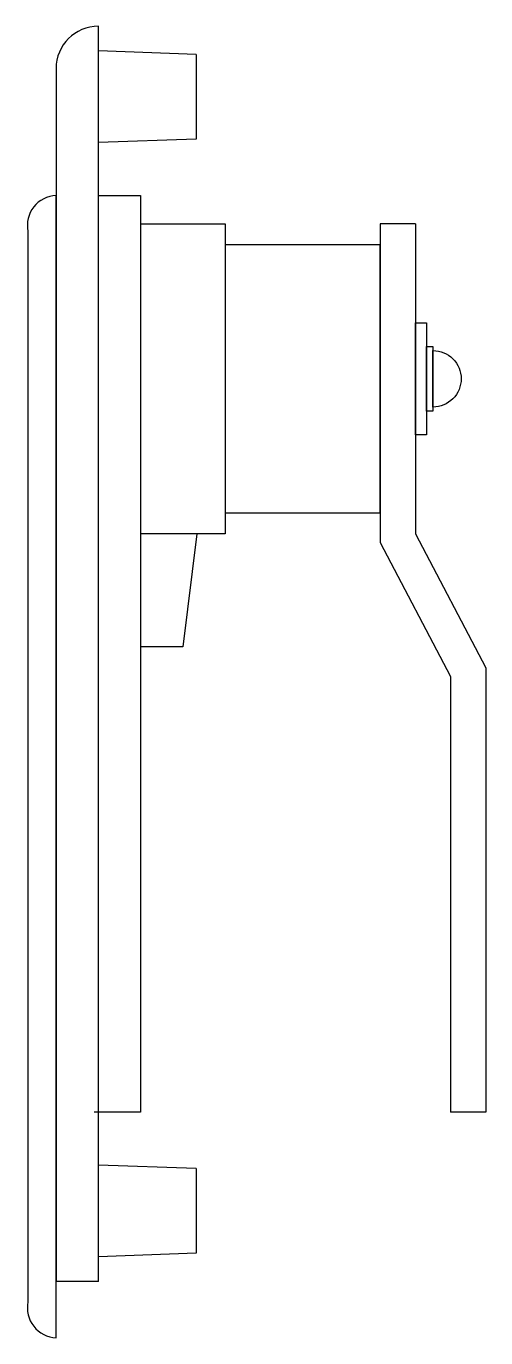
# Model space of a CAD drawing. Header units: millimetres. Extents: x -0.1 to 32.5, y 0 to 93.
import ezdxf

# ---------------------------------------------------------------- set-up
doc = ezdxf.new("R2010")
doc.units = ezdxf.units.MM
doc.layers.add('CONDUCTOR', color=7, linetype='Continuous')
doc.layers.add('THIET BI DIEN', color=5, linetype='Continuous')

# ---------------------------------------------------------------- blocks, each defined once
blk = doc.blocks.new('TV-HKB2')
at = {"layer": 'CONDUCTOR', "color": 8, "ltscale": 100}
for p, q in [((6.949, 42.5), (0, 42.75)), ((6.949, 42.5), (6.949, 36.5)), ((6.949, 36.5), (0, 36.25)), ((3, 30.5), (9, 30.5)), ((9, 30.5), (9, 8.5)), ((22.5, 30.5), (20, 30.5)), ((9, 8.5), (3, 8.5)), ((6.949, -36.5), (0, -36.25)), ((6.949, -36.5), (6.949, -42.5)), ((6.949, -42.5), (0, -42.75))]:
    blk.add_line(p, q, dxfattribs=at)
for points in [[(0, 32.5), (3, 32.5), (3, -32.5), (-0.295, -32.5)], [(20, 30.5), (20, 7.882), (25, -1.618), (25, -32.5)], [(22.5, 30.5), (22.5, 8.5), (27.5, -1), (27.5, -32.5), (25, -32.5)], [(7, 8.5), (6, 0.5), (3, 0.5)]]:
    blk.add_lwpolyline(points, dxfattribs=at)
blk.add_lwpolyline([(20, 10), (20, 29), (9, 29), (9, 10)], close=True, dxfattribs=at)
at = {"layer": 'THIET BI DIEN', "ltscale": 15}
for p, q in [((0, -44.5), (0, 44.5)), ((0, 44.5), (0, 44.5)), ((0, 44.5), (0, 44.5)), ((-3, 41.5), (-3, -44.5)), ((0, -44.5), (-3, -44.5)), ((0, -44.5), (0, -44.5))]:
    blk.add_line(p, q, dxfattribs=at)
for points in [[(-3, -48.5), (-3, -48.5), (-3, 32.5), (-3, 32.5, 0.460435), (-5, 29.957), (-5, -45.957, 0.460435)], [(23.752, 21.5), (23.752, 21.5, -0.414214), (25.752, 19.5), (25.752, 19.5, -0.414214), (23.752, 17.5), (23.752, 17.5)]]:
    blk.add_lwpolyline(points, format="xyb", close=True, dxfattribs=at)
for points in [[(22.5, 23.473), (23.295, 23.473), (23.295, 15.527), (22.5, 15.527)], [(23.295, 21.789), (23.752, 21.789), (23.752, 17.211), (23.295, 17.211)]]:
    blk.add_lwpolyline(points, close=True, dxfattribs=at)
blk.add_arc((0, 41.5), 3, 90, 180, dxfattribs=at)

msp = doc.modelspace()

# ---------------------------------------------------------------- block references
msp.add_blockref('TV-HKB2', (5.041, 48.5))

doc.saveas('drawing.dxf')
